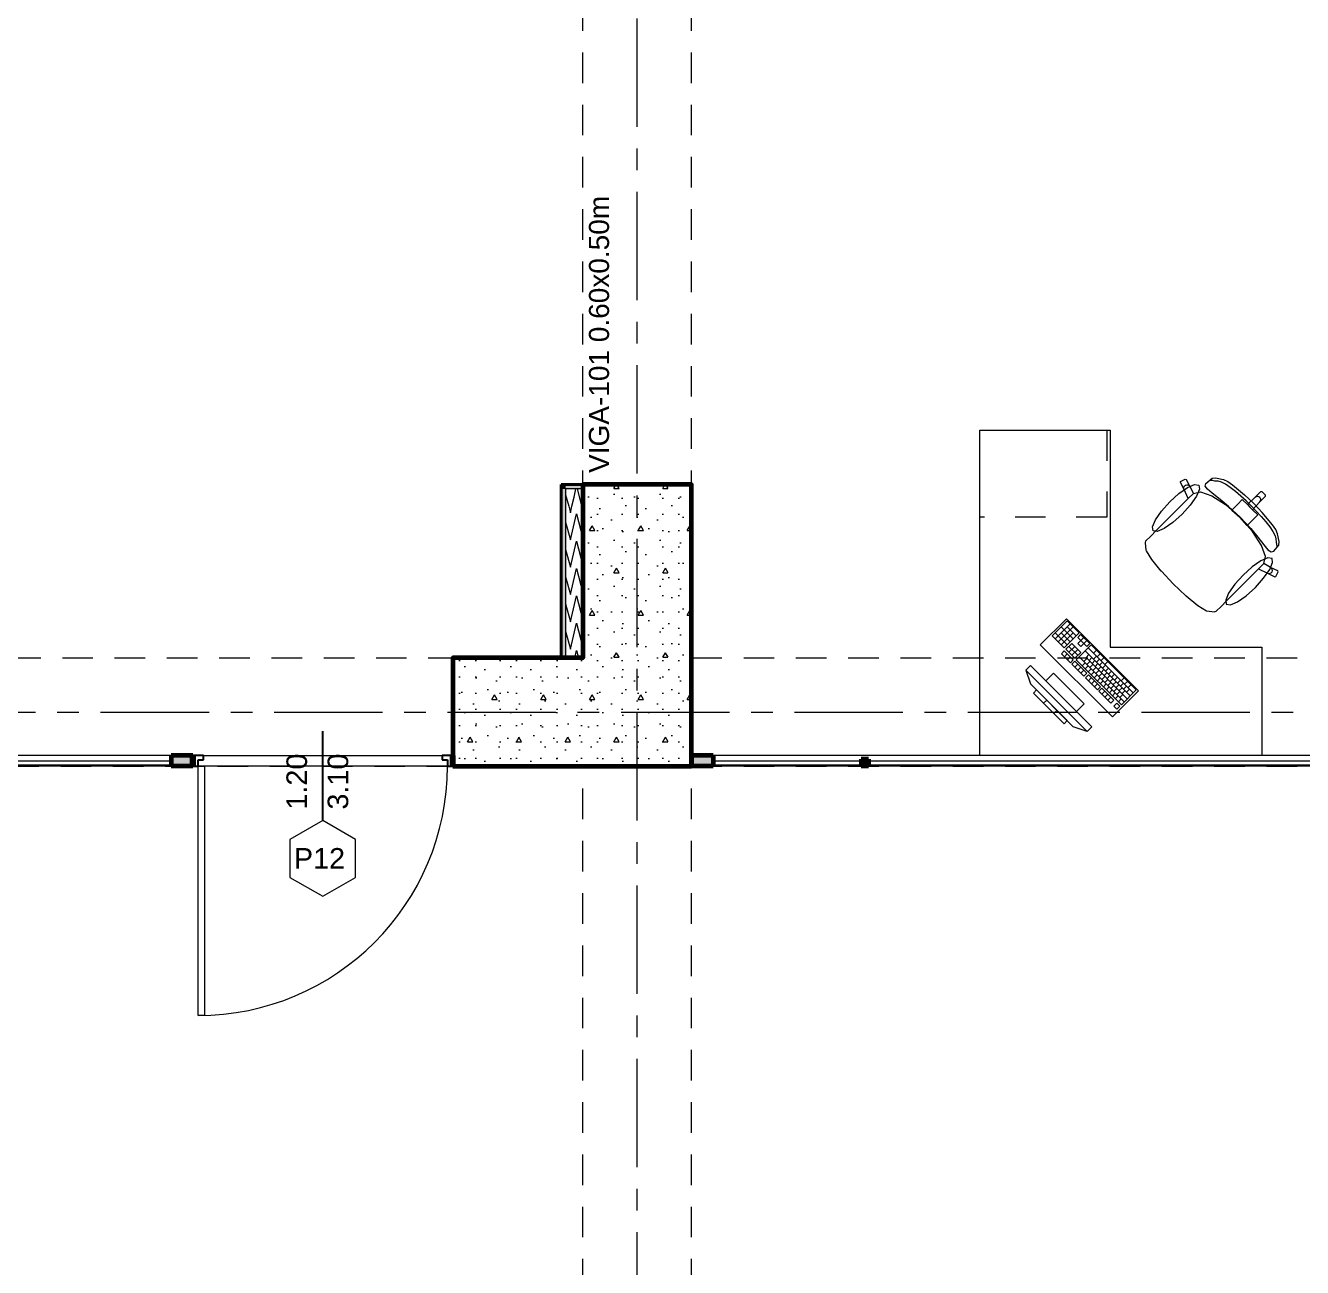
# Model space of a CAD drawing. Header units: inches. Extents: x -38 to 5698, y -33 to 92.
# Drawn here: x 134 to 139.89, y 27.39 to 33.12 of the extents above; entities that cross this region are included whole.
import ezdxf

# ---------------------------------------------------------------- set-up
doc = ezdxf.new("R2010")
doc.units = ezdxf.units.IN
doc.header["$MEASUREMENT"] = 0
doc.set_wipeout_variables(frame=1)
for name, pattern in [('Hidden Line', [0.195611, 0.141111, -0.0545]), ('Punto & Raya', [0.65, 0.5, -0.075, 0, -0.075]), ('Rayas', [0.282222, 0.141111, -0.141111]), ('Wipeout_Contour', [1, 0, -1])]:
    doc.linetypes.add(name, pattern=pattern)
for name, color, linetype in [('02 _ ARQ _ ALB _ Ejes Generales', 7, 'Continuous'), ('02 _ ARQ _ ALB _ Muros Interiores', 7, 'Continuous'), ('02 _ ARQ _ ZON _ Espacio.3D', 7, 'Continuous'), ('08 _ STR _ EXT _ 06 Columnas', 7, 'Continuous'), ('08 _ STR _ EXT _ 09 Vigas', 7, 'Continuous'), ('Acabado - Muros', 7, 'Continuous'), ('Estructura - 04 MURO', 253, 'Continuous'), ('Interior - Mobiliario', 7, 'Continuous'), ('Notas - Etiquetas', 251, 'Continuous')]:
    doc.layers.add(name, color=color, linetype=linetype)
doc.styles.add('Estilo_Generado_4', font='swisse.ttf')

# ---------------------------------------------------------------- blocks, each defined once
blk = doc.blocks.new('*X70', base_point=(804.059, 0))
at = {"layer": 'Estructura - 04 MURO', "color": 9, "linetype": 'Continuous', "lineweight": 5}
for p, q in [((848.049, 30.9527), (848.0631, 30.9)), ((848.0781, 30.9), (848.0877, 30.9413)), ((848.121, 30.908), (848.1231, 30.9))]:
    blk.add_line(p, q, dxfattribs=at)
blk = doc.blocks.new('*X71', base_point=(804.059, 0))
at = {"layer": 'Estructura - 04 MURO', "color": 9, "linetype": 'Continuous', "lineweight": 5}
for p, q in [((848.0877, 30.9413), (848.0967, 30.98)), ((848.1017, 30.98), (848.121, 30.908))]:
    blk.add_line(p, q, dxfattribs=at)
blk = doc.blocks.new('*X72', base_point=(804.059, 0))
at = {"layer": 'Estructura - 04 MURO', "color": 9, "linetype": 'Continuous', "lineweight": 5}
for p, q in [((848.0631, 30.9), (848.0712, 30.87)), ((848.0712, 30.87), (848.0781, 30.9)), ((848.0712, 30.744), (848.099, 30.8639)), ((848.099, 30.8639), (848.129, 30.752)), ((848.1231, 30.9), (848.129, 30.878)), ((848.049, 30.8267), (848.0712, 30.744)), ((848.049, 30.7007), (848.0712, 30.618)), ((848.0712, 30.618), (848.099, 30.7379)), ((848.099, 30.7379), (848.129, 30.626)), ((848.049, 30.5747), (848.0712, 30.492)), ((848.0712, 30.492), (848.099, 30.6119)), ((848.099, 30.6119), (848.129, 30.5)), ((848.049, 30.4487), (848.0712, 30.366)), ((848.0712, 30.366), (848.099, 30.4859)), ((848.099, 30.4859), (848.129, 30.374)), ((848.0712, 30.24), (848.099, 30.3599)), ((848.099, 30.3599), (848.129, 30.248)), ((848.049, 30.3227), (848.0712, 30.24)), ((848.0911, 30.2), (848.099, 30.2339)), ((848.099, 30.2339), (848.1081, 30.2))]:
    blk.add_line(p, q, dxfattribs=at)

msp = doc.modelspace()

# ---------------------------------------------------------------- hatches: boundary and pattern name
at = {"layer": '08 _ STR _ EXT _ 06 Columnas', "linetype": 'Continuous', "lineweight": 9}
h = msp.add_hatch(dxfattribs=at)
h.set_pattern_fill('HORMIGÓN_EN_MASA_0002', style=0, pattern_type=2)
h.set_pattern_definition([(0, (92.5, 3e-09), (0, 0.3897114), [0.024375, -0.200625]), (0, (92.6125, 0.19486), (0, 0.3897114), [0.024375, -0.200625]), (60, (92.5, 3e-09), (-0.3375, 0.1948557), [0.024375, -0.200625]), (60, (92.725, 3e-09), (-0.3375, 0.1948557), [0.024375, -0.200625]), (120, (92.5244, 3e-09), (0.3375, 0.1948557), [0.024375, -0.200625]), (120, (92.7494, 3e-09), (0.3375, 0.1948557), [0.024375, -0.200625]), (0, (92.500015, 0.0375), (0, 0.075), [0, -0.075, 0, -0.1125]), (45, (92.537515, 0.0375), (-0.05303301, 0.05303301), [0, -0.05625, 0, -0.09375])])
h.paths.add_polyline_path([(135.97, 29.7), (137.07, 29.7), (137.07, 31), (136.57, 31), (136.57, 30.2), (135.97, 30.2)])
at = {"layer": 'Estructura - 04 MURO', "linetype": 'Continuous', "lineweight": 9}
for points in [[(136.49, 30.98), (136.47, 31), (136.47, 30.98)], [(136.49, 31), (136.47, 31), (136.49, 30.98)], [(136.47, 30.98), (136.47, 30.2), (136.49, 30.2), (136.49, 30.98)], [(136.49, 30.98), (136.57, 30.98), (136.57, 31), (136.49, 31)]]:
    msp.add_hatch(color=252, dxfattribs=at).paths.add_polyline_path(points)

# ---------------------------------------------------------------- linework, layer by layer
at = {"layer": '02 _ ARQ _ ALB _ Ejes Generales', "color": 252, "linetype": 'Punto & Raya', "lineweight": 13}
for p, q in [((136.82, 3.05), (136.82, 44.9)), ((98.3454, 29.95), (147.07, 29.95))]:
    msp.add_line(p, q, dxfattribs=at)
at = {"layer": '02 _ ARQ _ ALB _ Muros Interiores', "color": 152, "linetype": 'Continuous', "lineweight": 25}
msp.add_line((135.37, 29.45), (135.37, 29.8625), dxfattribs=at)
at = {"layer": '02 _ ARQ _ ALB _ Muros Interiores', "color": 7, "linetype": 'Continuous', "lineweight": 80}
for p, q in [((134.77, 29.7), (134.77, 29.75)), ((134.77, 29.7), (134.77, 29.75)), ((134.77, 29.7), (134.77, 29.75)), ((135.97, 29.7), (135.97, 29.75)), ((135.97, 29.7), (135.97, 29.75)), ((135.97, 29.7), (135.97, 29.75))]:
    msp.add_line(p, q, dxfattribs=at)
at = {"layer": '02 _ ARQ _ ALB _ Muros Interiores', "color": 165, "linetype": 'Continuous', "lineweight": 25}
for p, q in [((134.77, 29.75), (134.77, 29.7)), ((134.82, 29.75), (134.77, 29.75)), ((134.82, 29.73), (134.82, 29.75)), ((135.92, 29.75), (135.92, 29.73)), ((135.97, 29.75), (135.92, 29.75)), ((135.97, 29.7), (135.97, 29.75)), ((134.77, 29.7), (134.795, 29.7)), ((134.795, 29.7), (134.795, 29.73)), ((134.795, 29.73), (134.82, 29.73)), ((135.92, 29.73), (135.945, 29.73)), ((135.945, 29.73), (135.945, 29.7)), ((135.945, 29.7), (135.97, 29.7))]:
    msp.add_line(p, q, dxfattribs=at)
at = {"layer": '02 _ ARQ _ ALB _ Muros Interiores', "color": 165, "linetype": 'Continuous', "lineweight": 15}
for p, q in [((134.795, 28.55), (134.795, 29.7)), ((134.795, 29.7), (134.825, 29.7)), ((134.825, 29.7), (134.825, 28.55)), ((134.825, 28.55), (134.795, 28.55))]:
    msp.add_line(p, q, dxfattribs=at)
at = {"layer": '02 _ ARQ _ ALB _ Muros Interiores', "color": 7, "linetype": 'Continuous', "lineweight": 80, "flags": 128}
for points in [[(134.77, 29.75), (134.77, 29.75)], [(134.77, 29.75), (134.77, 29.7)]]:
    msp.add_lwpolyline(points, dxfattribs=at)
at = {"layer": '02 _ ARQ _ ALB _ Muros Interiores', "color": 251, "linetype": 'Continuous', "lineweight": 13, "flags": 128}
msp.add_lwpolyline([(135.37, 29.1), (135.5216, 29.1875), (135.5216, 29.3625), (135.37, 29.45), (135.2185, 29.3625), (135.2185, 29.1875)], close=True, dxfattribs=at)
at = {"layer": '02 _ ARQ _ ALB _ Muros Interiores', "color": 7, "linetype": 'Continuous', "lineweight": 15}
msp.add_arc((134.795, 29.7), 1.15, 270, 0, dxfattribs=at)
at = {"layer": '02 _ ARQ _ ZON _ Espacio.3D', "color": 254, "linetype": 'Continuous', "lineweight": 0, "flags": 128}
for points in [[(130.07, 29.75), (135.97, 29.75), (135.97, 30.2), (136.57, 30.2), (136.57, 31), (137.07, 31), (137.07, 29.75), (140.37, 29.75), (140.3701, 39), (140.37, 39), (140.37, 39.9003), (137.07, 39.9003), (137.07, 39), (136.57, 39), (136.57, 39.4), (130.07, 39.4)], [(143.92, 27), (143.92, 29.7), (115.57, 29.7)]]:
    msp.add_lwpolyline(points, dxfattribs=at)
at = {"layer": '08 _ STR _ EXT _ 06 Columnas', "color": 7, "linetype": 'Continuous', "lineweight": 60, "flags": 128}
msp.add_lwpolyline([(135.97, 29.7), (137.07, 29.7), (137.07, 31), (136.57, 31), (136.57, 30.2), (135.97, 30.2)], close=True, dxfattribs=at)
at = {"layer": '08 _ STR _ EXT _ 09 Vigas', "color": 251, "linetype": 'Hidden Line', "lineweight": 13}
for p, q in [((136.57, 30.2), (136.57, 39.4)), ((137.07, 30.2), (137.07, 39.4)), ((130.07, 30.2), (136.57, 30.2)), ((137.07, 30.2), (143.57, 30.2)), ((136.57, 17.4), (136.57, 29.7)), ((137.07, 17.4), (137.07, 29.7))]:
    msp.add_line(p, q, dxfattribs=at)
at = {"layer": 'Acabado - Muros', "color": 7, "linetype": 'Continuous', "lineweight": 60}
for p, q in [((134.77, 29.75), (134.77, 29.7)), ((137.07, 29.75), (137.07, 29.7))]:
    msp.add_line(p, q, dxfattribs=at)
at = {"layer": 'Estructura - 04 MURO', "color": 143, "linetype": 'Continuous', "lineweight": 5}
for p, q in [((136.49, 30.98), (136.49, 30.9)), ((136.57, 30.98), (136.49, 30.98)), ((136.49, 30.98), (136.49, 30.9)), ((136.49, 30.9), (136.49, 30.2))]:
    msp.add_line(p, q, dxfattribs=at)
at = {"layer": 'Estructura - 04 MURO', "color": 7, "linetype": 'Continuous', "lineweight": 40, "flags": 128}
for points in [[(136.47, 31), (136.47, 30.98)], [(136.57, 31), (136.47, 31)], [(136.47, 30.98), (136.47, 30.2)]]:
    msp.add_lwpolyline(points, dxfattribs=at)
at = {"layer": 'Interior - Mobiliario', "color": 175, "linetype": 'Rayas', "lineweight": 13}
for p, q in [((138.986, 31.25), (138.986, 30.85)), ((138.986, 30.85), (138.401, 30.85))]:
    msp.add_line(p, q, dxfattribs=at)
at = {"layer": 'Interior - Mobiliario', "color": 175, "linetype": 'Continuous', "lineweight": 13}
for p, q in [((139.3252, 31.0098), (139.3265, 31.0138)), ((139.3422, 30.9767), (139.3252, 31.0098)), ((139.3265, 31.0138), (139.3479, 31.0247)), ((139.3405, 30.9824), (139.3412, 30.9882)), ((139.3422, 30.9767), (139.3405, 30.9824)), ((139.3412, 30.9882), (139.3441, 30.9933)), ((139.3441, 30.9933), (139.3486, 30.9969)), ((139.3479, 31.0247), (139.3519, 31.0233)), ((139.3486, 30.9969), (139.3543, 30.9984)), ((139.3519, 31.0233), (139.3689, 30.9902)), ((139.3543, 30.9984), (139.3601, 30.9977)), ((139.3601, 30.9977), (139.3652, 30.9948)), ((139.3652, 30.9948), (139.3689, 30.9902)), ((139.3689, 30.9902), (139.3862, 30.9592)), ((139.4398, 30.9924), (139.4433, 31.0053)), ((139.4499, 30.9781), (139.4398, 30.9924)), ((139.4433, 31.0053), (139.4711, 31.0285)), ((139.4722, 30.9595), (139.4499, 30.9781)), ((139.4658, 31.0189), (139.4613, 31.0197)), ((139.4739, 31.0181), (139.4658, 31.0189)), ((139.4711, 31.0285), (139.4879, 31.0304)), ((139.4846, 31.016), (139.4739, 31.0181)), ((139.5, 31.0149), (139.4846, 31.016)), ((139.4879, 31.0304), (139.524, 31.0226)), ((139.5148, 31.011), (139.5, 31.0149)), ((139.5336, 31.001), (139.5148, 31.011)), ((139.524, 31.0226), (139.5433, 31.0136)), ((139.5555, 30.9862), (139.5336, 31.001)), ((139.5433, 31.0136), (139.5649, 30.9987)), ((139.5793, 30.9676), (139.5555, 30.9862)), ((139.5649, 30.9987), (139.6216, 30.9519)), ((139.2139, 30.7871), (139.3617, 30.9349)), ((139.3617, 30.9349), (139.3422, 30.9767)), ((139.386, 30.9592), (139.3617, 30.9349)), ((139.386, 30.9592), (139.3862, 30.9592)), ((139.3862, 30.9592), (139.4181, 30.9667)), ((139.4181, 30.9667), (139.4701, 30.9483)), ((139.4701, 30.9483), (139.5339, 30.907)), ((139.5083, 30.9315), (139.4722, 30.9595)), ((139.5476, 30.8988), (139.5083, 30.9315)), ((139.604, 30.9464), (139.5793, 30.9676)), ((139.5895, 30.9096), (139.6106, 30.9307)), ((139.6286, 30.9239), (139.604, 30.9464)), ((139.6106, 30.9307), (139.6342, 30.9071)), ((139.6216, 30.9519), (139.6639, 30.9128)), ((139.6521, 30.9011), (139.6286, 30.9239)), ((139.6342, 30.9071), (139.6708, 30.9411)), ((139.6581, 30.8832), (139.6921, 30.9197)), ((139.6708, 30.9411), (139.6969, 30.9672)), ((139.6708, 30.9411), (139.6756, 30.9443)), ((139.6756, 30.9443), (139.6814, 30.9454)), ((139.6814, 30.9454), (139.6871, 30.9442)), ((139.6871, 30.9442), (139.692, 30.941)), ((139.6953, 30.9361), (139.692, 30.941)), ((139.6921, 30.9197), (139.7182, 30.9458)), ((139.6921, 30.9197), (139.6953, 30.9246)), ((139.6965, 30.9303), (139.6953, 30.9361)), ((139.6953, 30.9246), (139.6965, 30.9303)), ((139.6969, 30.9672), (139.7011, 30.9671)), ((139.7011, 30.9671), (139.7096, 30.9586)), ((139.7182, 30.9501), (139.7096, 30.9586)), ((139.7182, 30.9458), (139.7182, 30.9501)), ((139.5339, 30.907), (139.5621, 30.8822)), ((139.6004, 30.8493), (139.5476, 30.8988)), ((139.5621, 30.8822), (139.5895, 30.9096)), ((139.5621, 30.8822), (139.5999, 30.8489)), ((139.6342, 30.9071), (139.6462, 30.8951)), ((139.6581, 30.8832), (139.6462, 30.8951)), ((139.6521, 30.9011), (139.6749, 30.8776)), ((139.6818, 30.8596), (139.6581, 30.8832)), ((139.6606, 30.8384), (139.6818, 30.8596)), ((139.703, 30.8706), (139.6639, 30.9128)), ((139.6749, 30.8776), (139.6975, 30.853)), ((139.7498, 30.8139), (139.703, 30.8706)), ((139.6332, 30.811), (139.5999, 30.8489)), ((139.6004, 30.8493), (139.6499, 30.7966)), ((139.6332, 30.811), (139.6606, 30.8384)), ((139.658, 30.7829), (139.6332, 30.811)), ((139.6975, 30.853), (139.7186, 30.8282)), ((139.7186, 30.8282), (139.7372, 30.8044)), ((139.7372, 30.8044), (139.7521, 30.7826)), ((139.7647, 30.7922), (139.7498, 30.8139)), ((139.1664, 30.7396), (139.1884, 30.7616)), ((139.1884, 30.7616), (139.2139, 30.7871)), ((139.6499, 30.7966), (139.6826, 30.7573)), ((139.6994, 30.7191), (139.658, 30.7829)), ((139.6826, 30.7573), (139.7105, 30.7211)), ((139.7521, 30.7826), (139.762, 30.7637)), ((139.762, 30.7637), (139.7659, 30.749)), ((139.7737, 30.773), (139.7647, 30.7922)), ((139.7659, 30.749), (139.7671, 30.7336)), ((139.7814, 30.7368), (139.7737, 30.773)), ((139.1636, 30.7303), (139.1664, 30.7396)), ((139.1676, 30.6964), (139.1636, 30.7303)), ((139.1684, 30.6943), (139.1676, 30.6964)), ((139.1934, 30.6542), (139.1684, 30.6943)), ((139.7177, 30.6671), (139.6994, 30.7191)), ((139.7105, 30.7211), (139.7291, 30.6988)), ((139.7291, 30.6988), (139.7435, 30.6888)), ((139.7435, 30.6888), (139.7564, 30.6922)), ((139.7564, 30.6922), (139.7796, 30.7201)), ((139.7671, 30.7336), (139.7691, 30.7228)), ((139.7691, 30.7228), (139.7699, 30.7148)), ((139.7699, 30.7148), (139.7707, 30.7103)), ((139.7796, 30.7201), (139.7814, 30.7368)), ((139.2369, 30.6006), (139.1934, 30.6542)), ((139.7102, 30.6349), (139.686, 30.6107)), ((139.7102, 30.6349), (139.7103, 30.6351)), ((139.7103, 30.6351), (139.7177, 30.6671)), ((139.7413, 30.6178), (139.7103, 30.6351)), ((139.2376, 30.5997), (139.2369, 30.6006)), ((139.2925, 30.5414), (139.2376, 30.5997)), ((139.5381, 30.4628), (139.686, 30.6107)), ((139.686, 30.6107), (139.7277, 30.5911)), ((139.7277, 30.5911), (139.7334, 30.5895)), ((139.7277, 30.5911), (139.7609, 30.5741)), ((139.7334, 30.5895), (139.7392, 30.5902)), ((139.7392, 30.5902), (139.7443, 30.593)), ((139.7459, 30.6142), (139.7413, 30.6178)), ((139.7744, 30.6009), (139.7413, 30.6178)), ((139.7443, 30.593), (139.7479, 30.5976)), ((139.7488, 30.6091), (139.7459, 30.6142)), ((139.7479, 30.5976), (139.7495, 30.6032)), ((139.7495, 30.6032), (139.7488, 30.6091)), ((139.7609, 30.5741), (139.7649, 30.5754)), ((139.7649, 30.5754), (139.7757, 30.5968)), ((139.7757, 30.5968), (139.7744, 30.6009)), ((139.2925, 30.5414), (139.3508, 30.4866)), ((139.3508, 30.4866), (139.3516, 30.4859)), ((139.3516, 30.4859), (139.4053, 30.4423)), ((139.5126, 30.4373), (139.5381, 30.4628)), ((139.4053, 30.4423), (139.4453, 30.4174)), ((139.4453, 30.4174), (139.4475, 30.4165)), ((139.4475, 30.4165), (139.4814, 30.4125)), ((139.4814, 30.4125), (139.4907, 30.4154)), ((139.4907, 30.4154), (139.5126, 30.4373)), ((138.803, 30.3705), (138.7344, 30.3019)), ((138.8169, 30.3566), (138.7483, 30.288)), ((138.8307, 30.3428), (138.7621, 30.2742)), ((138.831, 30.2876), (138.7756, 30.343)), ((138.8584, 30.3151), (138.803, 30.3705)), ((138.8447, 30.3014), (138.8032, 30.3429)), ((138.7344, 30.3019), (138.7898, 30.2465)), ((138.8036, 30.2602), (138.7482, 30.3156)), ((138.8173, 30.2739), (138.7757, 30.3155)), ((138.8308, 30.3152), (138.776, 30.2604)), ((138.7898, 30.2465), (138.8584, 30.3151)), ((138.8653, 30.3081), (138.8516, 30.2944)), ((138.8516, 30.2944), (138.8655, 30.2806)), ((138.8655, 30.2806), (138.8518, 30.2669)), ((138.9069, 30.2666), (138.8653, 30.3081)), ((138.8792, 30.2943), (138.8655, 30.2806)), ((138.8793, 30.2667), (138.8655, 30.2806)), ((138.893, 30.2805), (138.8793, 30.2667)), ((138.7899, 30.2327), (138.7762, 30.219)), ((138.7762, 30.219), (138.8177, 30.1775)), ((138.8314, 30.1912), (138.7899, 30.2327)), ((138.8038, 30.2189), (138.79, 30.2052)), ((138.8242, 30.267), (138.7968, 30.2396)), ((138.7968, 30.2396), (138.8383, 30.198)), ((138.852, 30.2118), (138.8105, 30.2533)), ((138.838, 30.2532), (138.8106, 30.2257)), ((138.8657, 30.2255), (138.8242, 30.267)), ((138.8519, 30.2393), (138.8245, 30.2119)), ((138.8383, 30.198), (138.8657, 30.2255)), ((138.9138, 30.2597), (138.8452, 30.1911)), ((138.8518, 30.2669), (138.8656, 30.253)), ((138.8656, 30.253), (138.8793, 30.2667)), ((138.8793, 30.2667), (138.8932, 30.2529)), ((139.0941, 30.0245), (138.8864, 30.2323)), ((138.9037, 30.2149), (138.89, 30.2012)), ((138.8932, 30.2529), (138.9069, 30.2666)), ((139.1078, 30.0383), (138.9001, 30.246)), ((139.1215, 30.052), (138.9138, 30.2597)), ((138.938, 30.2354), (138.9243, 30.2217)), ((138.9553, 30.2181), (138.9416, 30.2044)), ((138.6334, 30.1651), (138.6121, 30.1439)), ((138.9162, 29.8823), (138.6334, 30.1651)), ((138.8176, 30.205), (138.8039, 30.1913)), ((138.8177, 30.1775), (138.8314, 30.1912)), ((138.8384, 30.1843), (138.8247, 30.1705)), ((138.8247, 30.1705), (138.88, 30.1152)), ((138.8938, 30.1289), (138.8384, 30.1843)), ((138.8522, 30.1704), (138.8385, 30.1567)), ((138.8452, 30.1911), (139.0529, 29.9834)), ((138.8661, 30.1566), (138.8524, 30.1428)), ((139.0667, 29.9971), (138.8589, 30.2048)), ((138.8866, 30.1771), (138.8729, 30.1634)), ((138.8934, 30.1978), (138.8797, 30.1841)), ((138.9005, 30.1633), (138.8868, 30.1496)), ((139.0804, 30.0108), (138.89, 30.2012)), ((138.9073, 30.1839), (138.8936, 30.1702)), ((138.9175, 30.2011), (138.9038, 30.1874)), ((138.9211, 30.1701), (138.9074, 30.1564)), ((138.9314, 30.1873), (138.9177, 30.1735)), ((138.935, 30.1562), (138.9213, 30.1425)), ((138.9382, 30.2079), (138.9245, 30.1942)), ((138.9452, 30.1734), (138.9315, 30.1597)), ((138.952, 30.194), (138.9383, 30.1803)), ((138.9591, 30.1596), (138.9454, 30.1458)), ((138.9659, 30.1802), (138.9521, 30.1665)), ((138.9726, 30.2008), (138.9589, 30.1871)), ((138.9797, 30.1663), (138.966, 30.1526)), ((138.99, 30.1835), (138.9762, 30.1698)), ((138.6121, 30.1439), (138.895, 29.8611)), ((138.6121, 30.1439), (138.6334, 30.0803)), ((138.7394, 30.1298), (138.7041, 30.0944)), ((138.7041, 30.0944), (138.8455, 29.953)), ((138.8808, 29.9884), (138.7394, 30.1298)), ((138.8799, 30.1427), (138.8662, 30.129)), ((138.88, 30.1152), (138.8938, 30.1289)), ((138.9007, 30.1219), (138.887, 30.1082)), ((138.887, 30.1082), (138.9424, 30.0528)), ((138.9143, 30.1494), (138.9006, 30.1357)), ((138.9561, 30.0666), (138.9007, 30.1219)), ((138.9145, 30.1081), (138.9008, 30.0944)), ((138.9282, 30.1356), (138.9145, 30.1219)), ((138.9284, 30.0942), (138.9147, 30.0805)), ((138.942, 30.1217), (138.9283, 30.108)), ((138.9488, 30.1424), (138.9351, 30.1287)), ((138.9559, 30.1079), (138.9422, 30.0942)), ((138.9627, 30.1285), (138.949, 30.1148)), ((138.9697, 30.094), (138.956, 30.0803)), ((138.9729, 30.1457), (138.9592, 30.132)), ((138.9765, 30.1147), (138.9628, 30.101)), ((138.9868, 30.1319), (138.9731, 30.1181)), ((138.9904, 30.1008), (138.9766, 30.0871)), ((138.9936, 30.1525), (138.9798, 30.1388)), ((139.0006, 30.118), (138.9869, 30.1043)), ((139.0074, 30.1387), (138.9937, 30.1249)), ((139.0145, 30.1042), (139.0007, 30.0905)), ((139.0212, 30.1248), (139.0075, 30.1111)), ((139.0351, 30.111), (139.0214, 30.0972)), ((139.0489, 30.0971), (139.0352, 30.0834)), ((139.0661, 30.1074), (139.0524, 30.0936)), ((138.8313, 29.8823), (138.6334, 30.0803)), ((138.6616, 30.052), (138.6475, 30.0379)), ((138.6475, 30.0379), (138.7889, 29.8964)), ((138.8031, 29.9106), (138.6616, 30.052)), ((138.9422, 30.0804), (138.9285, 30.0667)), ((138.9424, 30.0528), (138.9561, 30.0666)), ((138.963, 30.0596), (138.9493, 30.0459)), ((138.9493, 30.0459), (139.0047, 29.9905)), ((139.0184, 30.0042), (138.963, 30.0596)), ((138.9768, 30.0458), (138.9631, 30.0321)), ((138.9836, 30.0802), (138.9699, 30.0665)), ((138.9974, 30.0664), (138.9837, 30.0526)), ((139.0042, 30.087), (138.9905, 30.0733)), ((139.0113, 30.0525), (138.9976, 30.0388)), ((139.0181, 30.0731), (139.0043, 30.0594)), ((139.0251, 30.0387), (139.0114, 30.0249)), ((139.0283, 30.0903), (139.0146, 30.0766)), ((139.0319, 30.0593), (139.0182, 30.0456)), ((139.0422, 30.0765), (139.0284, 30.0628)), ((139.0458, 30.0454), (139.032, 30.0317)), ((139.056, 30.0626), (139.0423, 30.0489)), ((139.0628, 30.0833), (139.0491, 30.0695)), ((139.0529, 29.9834), (139.1215, 30.052)), ((139.0699, 30.0488), (139.0561, 30.0351)), ((139.0766, 30.0694), (139.0629, 30.0557)), ((139.0817, 30.0918), (139.068, 30.0781)), ((139.0905, 30.0556), (139.0768, 30.0419)), ((139.0973, 30.0762), (139.0836, 30.0625)), ((138.7088, 30.0049), (138.6946, 29.9907)), ((138.8455, 29.953), (138.8808, 29.9884)), ((138.9907, 30.0319), (138.977, 30.0182)), ((139.0045, 30.0181), (138.9908, 30.0044)), ((139.0047, 29.9905), (139.0184, 30.0042)), ((139.0322, 29.9904), (139.0185, 29.9767)), ((139.0185, 29.9767), (139.0324, 29.9628)), ((139.039, 30.0248), (139.0252, 30.0111)), ((139.0461, 29.9765), (139.0322, 29.9904)), ((139.0324, 29.9628), (139.0461, 29.9765)), ((139.0528, 30.011), (139.0391, 29.9972)), ((139.0596, 30.0316), (139.0459, 30.0179)), ((138.7559, 29.9577), (138.7418, 29.9436)), ((138.7889, 29.8964), (138.8031, 29.9106)), ((138.895, 29.8611), (138.8313, 29.8823)), ((138.895, 29.8611), (138.9162, 29.8823))]:
    msp.add_line(p, q, dxfattribs=at)
at = {"layer": 'Interior - Mobiliario', "color": 175, "linetype": 'Continuous', "lineweight": 13, "flags": 128}
for points in [[(139.276, 30.9198), (139.3185, 30.958), (139.3588, 30.986), (139.3909, 30.9996), (139.4098, 30.9967), (139.4127, 30.9778), (139.3991, 30.9458), (139.371, 30.9054), (139.3329, 30.8629), (139.2904, 30.8248), (139.25, 30.7968), (139.218, 30.7831), (139.1991, 30.786), (139.1962, 30.8049), (139.2098, 30.837), (139.2378, 30.8774)], [(139.6709, 30.5249), (139.7091, 30.5674), (139.7371, 30.6078), (139.7507, 30.6398), (139.7478, 30.6587), (139.7289, 30.6616), (139.6968, 30.648), (139.6565, 30.62), (139.614, 30.5818), (139.5758, 30.5394), (139.5478, 30.499), (139.5342, 30.4669), (139.5371, 30.448), (139.556, 30.4451), (139.5881, 30.4587), (139.6284, 30.4868)], [(139.0117, 29.9283), (139.1319, 30.0485), (138.7995, 30.3808), (138.6793, 30.2606)]]:
    msp.add_lwpolyline(points, close=True, dxfattribs=at)

# ---------------------------------------------------------------- block references
at = {"layer": 'Estructura - 04 MURO', "color": 7, "lineweight": 80}
for name in ['*X71', '*X70', '*X72']:
    msp.add_blockref(name, (92.5, 0), dxfattribs=at)

# ---------------------------------------------------------------- texts
at = {"layer": '02 _ ARQ _ ALB _ Muros Interiores', "color": 251, "lineweight": 25, "char_height": 0.095, "attachment_point": 7, "rotation": 90, "style": 'Estilo_Generado_4'}
for s, insert in [('\\A1;{\\pql;\\pt0;\\fSwis721 Ex BT|b0|i0|c0|p34;1.20\\fSwis721 Ex BT|b0|i0|c0|p34;\\A1{\\H.66x;\\S^  ;}\\fSwis721 Ex BT|b0|i0|c0|p34;\\fSwis721 Ex BT|b0|i0|c0|p34;}', (135.325, 29.5)), ('\\A1;{\\pql;\\pt0;\\fSwis721 Ex BT|b0|i0|c0|p34;3.10\\fSwis721 Ex BT|b0|i0|c0|p34;\\A1{\\H.66x;\\S^  ;}\\fSwis721 Ex BT|b0|i0|c0|p34;\\fSwis721 Ex BT|b0|i0|c0|p34;}', (135.515, 29.5))]:
    msp.add_mtext(s, dxfattribs=dict(at, insert=insert))
at = {"layer": '02 _ ARQ _ ALB _ Muros Interiores', "color": 251, "lineweight": 25, "insert": (135.2367, 29.2275), "char_height": 0.095, "attachment_point": 7, "style": 'Estilo_Generado_4'}
msp.add_mtext('\\A1;{\\pql;\\pt0;\\fSwis721 Ex BT|b0|i0|c0|p34;P12\\fSwis721 Ex BT|b0|i0|c0|p34;\\fSwis721 Ex BT|b0|i0|c0|p34;\\fSwis721 Ex BT|b0|i0|c0|p34;}', dxfattribs=at)
at = {"layer": 'Notas - Etiquetas', "color": 8, "linetype": 'Continuous', "lineweight": 13, "insert": (136.5976, 31.0533), "char_height": 0.0925, "attachment_point": 1, "rotation": 90, "style": 'Estilo_Generado_4'}
msp.add_mtext('\\A1;{\\pql;\\fSwis721 Ex BT|b0|i0|c0|p34;VIGA-101\\fSwis721 Ex BT|b0|i0|c0|p34; \\fSwis721 Ex BT|b0|i0|c0|p34;0.60\\fSwis721 Ex BT|b0|i0|c0|p34;x\\fSwis721 Ex BT|b0|i0|c0|p34;0.50\\fSwis721 Ex BT|b0|i0|c0|p34;m}', dxfattribs=at)

# ---------------------------------------------------------------- next in the draw order: wipeouts: each hides what was drawn before it
at = {"color": 254, "linetype": 'Wipeout_Contour', "lineweight": 0, "ltscale": 3384.805514}
msp.add_wipeout([(134.67, 29.75), (133.57, 29.75), (133.57, 29.7), (134.67, 29.7)], dxfattribs=at).dxf.layer = 'Acabado - Muros'
at = {"color": 254, "linetype": 'Wipeout_Contour', "lineweight": 0, "ltscale": 5105.020402}
msp.add_wipeout([(137.87, 29.75), (137.87, 29.733), (137.8865, 29.733), (137.8865, 29.7), (140.02, 29.7), (140.02, 29.75)], dxfattribs=at).dxf.layer = 'Acabado - Muros'

# ---------------------------------------------------------------- next in the draw order: linework, layer by layer
at = {"layer": 'Acabado - Muros', "color": 251, "linetype": 'Continuous', "lineweight": 13, "flags": 128}
for points in [[(134.67, 29.75), (133.57, 29.75)], [(134.67, 29.7), (133.57, 29.7)]]:
    msp.add_lwpolyline(points, dxfattribs=at)

# ---------------------------------------------------------------- next in the draw order: wipeouts: each hides what was drawn before it
at = {"color": 254, "linetype": 'Wipeout_Contour', "lineweight": 0, "ltscale": 5097.321662}
msp.add_wipeout([(137.17, 29.75), (137.17, 29.7), (137.8535, 29.7), (137.8535, 29.733), (137.87, 29.733), (137.87, 29.75)], dxfattribs=at).dxf.layer = 'Acabado - Muros'

# ---------------------------------------------------------------- next in the draw order: linework, layer by layer
at = {"layer": 'Acabado - Muros', "color": 251, "linetype": 'Continuous', "lineweight": 13, "flags": 128}
for points in [[(140.02, 29.75), (137.87, 29.75), (137.17, 29.75)], [(137.8535, 29.7), (137.17, 29.7)], [(140.02, 29.7), (137.8865, 29.7)]]:
    msp.add_lwpolyline(points, dxfattribs=at)

# ---------------------------------------------------------------- next in the draw order: wipeouts: each hides what was drawn before it
at = {"color": 254, "linetype": 'Wipeout_Contour', "lineweight": 0, "ltscale": 3384.80411}
msp.add_wipeout([(133.57, 29.705), (134.67, 29.705), (134.67, 29.725), (133.57, 29.725)], dxfattribs=at).dxf.layer = 'Acabado - Muros'

# ---------------------------------------------------------------- next in the draw order: hatches: boundary and pattern name
at = {"layer": 'Acabado - Muros', "linetype": 'Continuous', "lineweight": 0}
msp.add_hatch(color=254, dxfattribs=at).paths.add_polyline_path([(134.67, 29.7), (134.77, 29.7), (134.77, 29.75), (134.67, 29.75)])

# ---------------------------------------------------------------- next in the draw order: linework, layer by layer
at = {"layer": '08 _ STR _ EXT _ 09 Vigas', "color": 251, "linetype": 'Hidden Line', "lineweight": 13}
msp.add_line((123.07, 29.7), (136.57, 29.7), dxfattribs=at)
at = {"layer": 'Acabado - Muros', "color": 7, "linetype": 'Continuous', "lineweight": 60}
for p, q in [((134.67, 29.75), (134.67, 29.7)), ((134.77, 29.75), (134.67, 29.75)), ((134.77, 29.7), (134.67, 29.7))]:
    msp.add_line(p, q, dxfattribs=at)
at = {"layer": 'Acabado - Muros', "color": 7, "linetype": 'Continuous', "lineweight": 13, "flags": 128}
msp.add_lwpolyline([(133.57, 29.705), (133.57, 29.725), (134.67, 29.725), (134.67, 29.705)], close=True, dxfattribs=at)

# ---------------------------------------------------------------- next in the draw order: wipeouts: each hides what was drawn before it
at = {"color": 254, "linetype": 'Wipeout_Contour', "lineweight": 0, "ltscale": 3398.362828}
msp.add_wipeout([(137.17, 29.705), (137.8535, 29.705), (137.8535, 29.725), (137.17, 29.725)], dxfattribs=at).dxf.layer = 'Acabado - Muros'
at = {"color": 254, "linetype": 'Wipeout_Contour', "lineweight": 0, "ltscale": 3404.125263}
msp.add_wipeout([(137.8865, 29.705), (140.02, 29.705), (140.02, 29.725), (137.8865, 29.725)], dxfattribs=at).dxf.layer = 'Acabado - Muros'

# ---------------------------------------------------------------- next in the draw order: hatches: boundary and pattern name
at = {"layer": 'Acabado - Muros', "linetype": 'Continuous', "lineweight": 0}
for points in [[(137.17, 29.7), (137.17, 29.75), (137.07, 29.75), (137.07, 29.7)], [(137.8535, 29.733), (137.8535, 29.7), (137.8865, 29.7), (137.8865, 29.733)]]:
    msp.add_hatch(color=254, dxfattribs=at).paths.add_polyline_path(points)

# ---------------------------------------------------------------- next in the draw order: linework, layer by layer
at = {"layer": '08 _ STR _ EXT _ 09 Vigas', "color": 251, "linetype": 'Hidden Line', "lineweight": 13}
msp.add_line((137.07, 29.7), (143.57, 29.7), dxfattribs=at)
at = {"layer": 'Acabado - Muros', "color": 7, "linetype": 'Continuous', "lineweight": 60}
for p, q in [((137.17, 29.75), (137.07, 29.75)), ((137.17, 29.75), (137.17, 29.7)), ((137.17, 29.7), (137.07, 29.7)), ((137.8535, 29.733), (137.8535, 29.7)), ((137.8865, 29.733), (137.8535, 29.733)), ((137.8865, 29.7), (137.8535, 29.7)), ((137.8865, 29.733), (137.8865, 29.7))]:
    msp.add_line(p, q, dxfattribs=at)
at = {"layer": 'Acabado - Muros', "color": 7, "linetype": 'Continuous', "lineweight": 13, "flags": 128}
for points in [[(137.17, 29.705), (137.17, 29.725), (137.8535, 29.725), (137.8535, 29.705)], [(137.8865, 29.705), (137.8865, 29.725), (140.02, 29.725), (140.02, 29.705)]]:
    msp.add_lwpolyline(points, close=True, dxfattribs=at)
at = {"layer": 'Interior - Mobiliario', "color": 175, "linetype": 'Continuous', "lineweight": 13, "flags": 128}
msp.add_lwpolyline([(138.401, 29.75), (138.401, 31.25), (139.001, 31.25), (139.001, 30.25), (139.701, 30.25), (139.701, 29.75)], close=True, dxfattribs=at)

doc.saveas('drawing.dxf')
